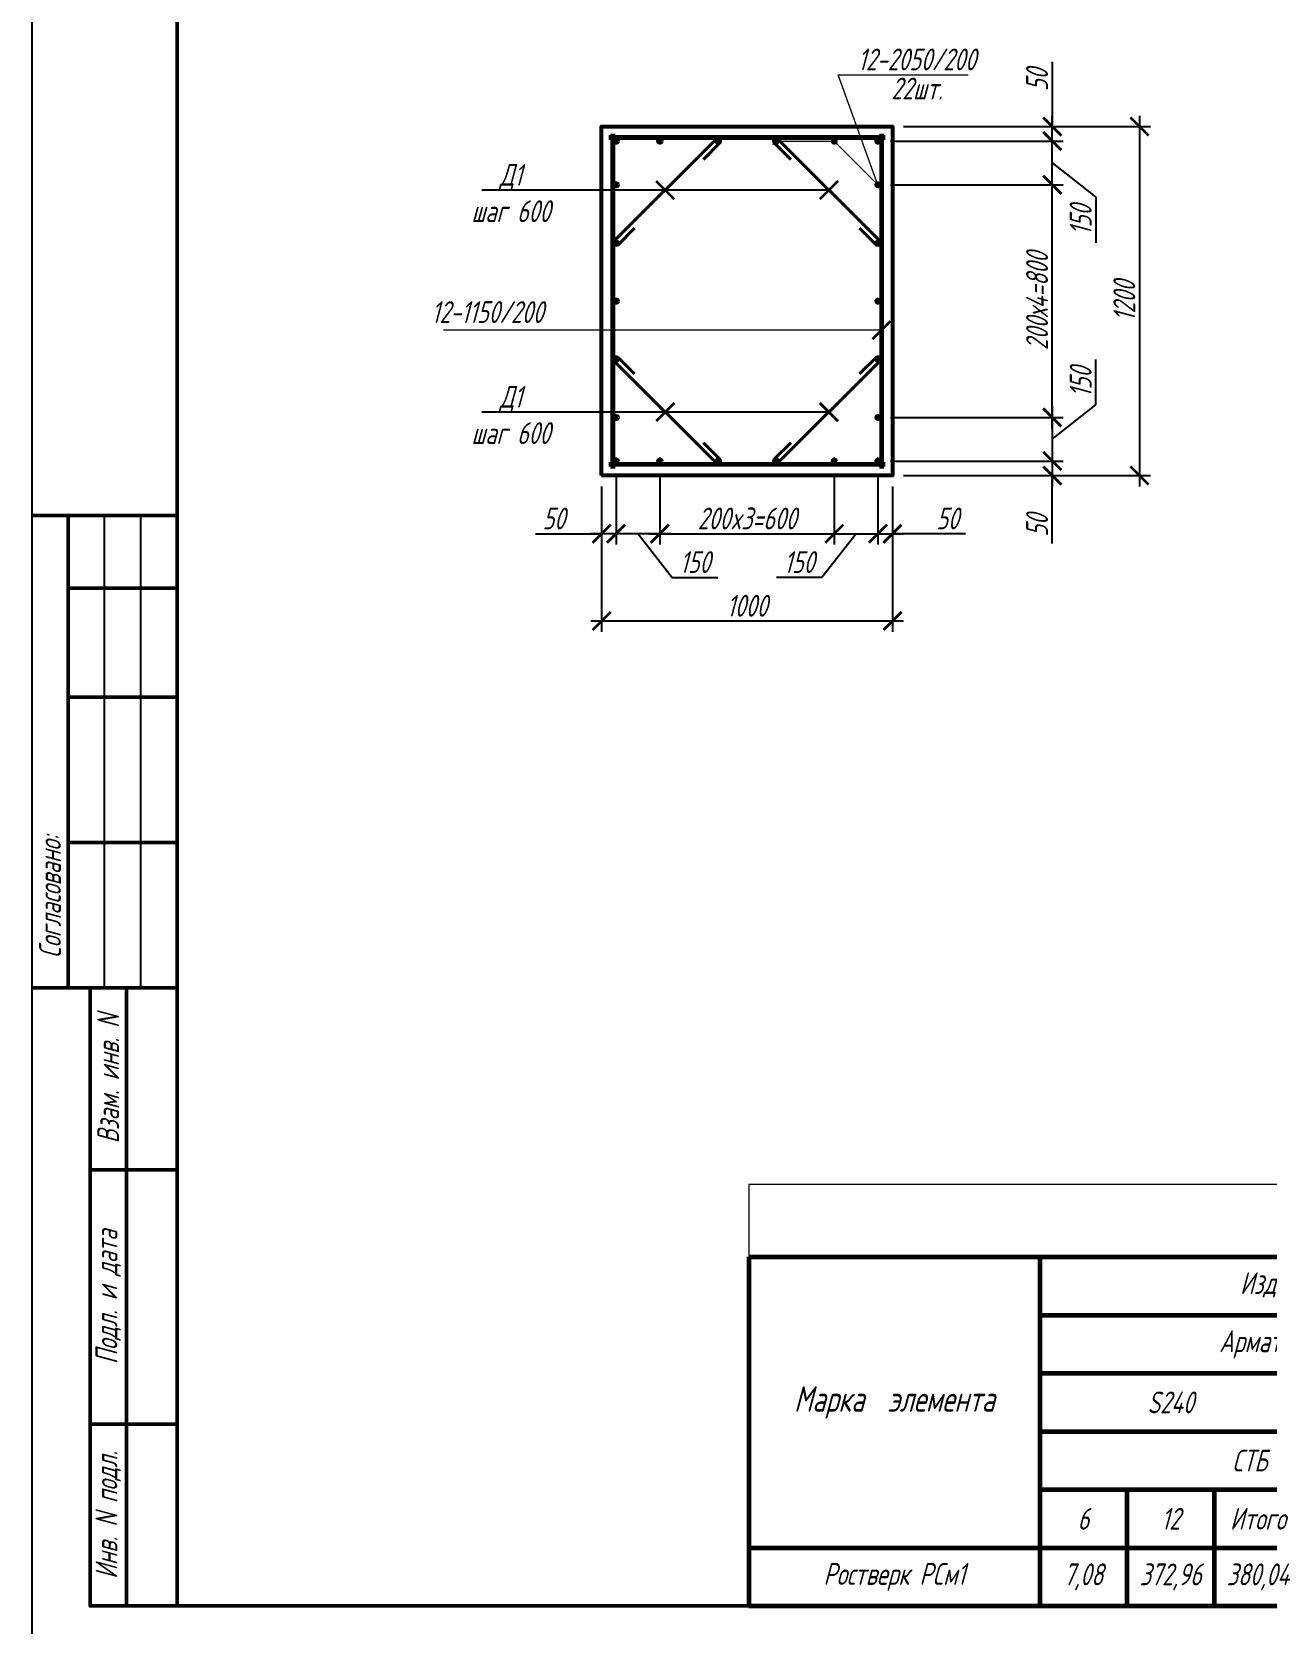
# Model space of a CAD drawing. Header units: millimetres. Extents: x 47215 to 48111, y -15059 to -14168.
# Drawn here: x 47215.2 to 47385.1, y -14759.3 to -14540.3 of the extents above; entities that cross this region are included whole.
import ezdxf
from ezdxf import colors
from ezdxf.entities.mleader import LeaderData, LeaderLine
from ezdxf.math import Vec2, Vec3

# ---------------------------------------------------------------- set-up
doc = ezdxf.new("R2010")
doc.units = ezdxf.units.MM
doc.layers.get('Defpoints').update_dxf_attribs({"color": 255})
for name, color, linetype, lineweight in [('Арматура', 214, 'Continuous', 53), ('Армирование', 5, 'Continuous', 60), ('Обозначения', 102, 'Continuous', 25), ('Размер', 170, 'Continuous', 25), ('Ростверки', 26, 'Continuous', 53)]:
    doc.layers.add(name, color=color, linetype=linetype, lineweight=lineweight)
doc.styles.add('3.0', font='simplex.shx', dxfattribs={"width": 0.7, "oblique": 15, "height": 3})
doc.styles.add('3.5', font='simplex.shx', dxfattribs={"width": 0.7, "oblique": 15, "height": 3.5})
doc.styles.add('knv_3', font='simplex.shx', dxfattribs={"width": 0.7, "oblique": 15, "height": 3})
doc.styles.add('SIMPLEX', font='simplex.shx', dxfattribs={"width": 0.7, "oblique": 15})
doc.dimstyles.new('25-3', dxfattribs={"dimtxt": 3.5, "dimasz": 2.5, "dimexe": 1.5, "dimexo": 1.5, "dimgap": 0.6, "dimtad": 1, "dimdec": 0, "dimlfac": 25, "dimtxsty": '3.5', "dimblk": 'ARCHTICK', "dimcen": 2.5, "dimdle": 1.5, "dimadec": 0, "dimazin": 0, "dimtfac": 1, "dimtdec": 0, "dimtmove": 1, "dimatfit": 3, "dimldrblk": 'OPEN30', "dimfxl": 1.5, "dimarcsym": 0})
pattern_1 = [(225, (101154.56327, 1198632.10783), (0.112253201513, -0.112253201513), [])]
pattern_2 = [(225, (4017.23774, -97.80519), (0.1122532015, -0.1122532015), [])]
pattern_3 = [(225, (4021.23774, -91.81484), (0.1122532015, -0.1122532015), [])]
pattern_4 = [(225, (4021.23774, -99.81484), (0.1122532015, -0.1122532015), [])]
pattern_5 = [(225, (4021.23774, -107.81484), (0.1122532015, -0.1122532015), [])]
pattern_6 = [(225, (4021.23774, -83.81484), (0.1122532015, -0.1122532015), [])]
pattern_7 = [(225, (4021.23774, -75.81484), (0.1122532015, -0.1122532015), [])]
pattern_8 = [(225, (101162.56327, 1198632.10783), (0.112253201513, -0.112253201513), [])]
pattern_9 = [(225, (101170.56327, 1198632.10783), (0.112253201513, -0.112253201513), [])]
pattern_10 = [(225, (101178.56327, 1198632.10783), (0.112253201513, -0.112253201513), [])]

# ---------------------------------------------------------------- blocks, each defined once
blk = doc.blocks.new('_ArchTick')
at = {"color": 0, "linetype": 'ByBlock', "const_width": 0.15}
blk.add_lwpolyline([(-0.5, -0.5), (0.5, 0.5)], dxfattribs=at)
blk = doc.blocks.new('*D80')
at = {"layer": 'Defpoints', "color": 0, "ltscale": 5, "transparency": 16777216}
for p in [(47331.6, -14599.54), (47333.6, -14601.3), (47333.6, -14609.3)]:
    blk.add_point(p, dxfattribs=at)
at = {"layer": 'Размер', "color": 0, "lineweight": -2, "ltscale": 5, "transparency": 16777216}
for p, q in [((47331.6, -14601.04), (47331.6, -14610.8)), ((47333.6, -14602.8), (47333.6, -14610.8)), ((47330.1, -14609.3), (47335.1, -14609.3)), ((47343.66, -14609.3), (47333.6, -14609.3))]:
    blk.add_line(p, q, dxfattribs=at)
at = {"layer": 'Размер', "color": 0, "lineweight": -2, "ltscale": 5, "transparency": 16777216, "xscale": 2.5, "yscale": 2.5, "zscale": 2.5, "rotation": 180}
blk.add_blockref('_ArchTick', (47331.6, -14609.3), dxfattribs=at)
at = {"layer": 'Размер', "color": 0, "lineweight": -2, "ltscale": 5, "transparency": 16777216, "xscale": 2.5, "yscale": 2.5, "zscale": 2.5}
blk.add_blockref('_ArchTick', (47333.6, -14609.3), dxfattribs=at)
at = {"layer": 'Размер', "color": 0, "ltscale": 5, "transparency": 16777216, "insert": (47341.17, -14607.2), "char_height": 3, "attachment_point": 5, "style": '3.0'}
blk.add_mtext('50', dxfattribs=at)
blk = doc.blocks.new('_Open30')
at = {"color": 0, "linetype": 'ByBlock', "lineweight": -2}
for p, q in [((-1, 0.268), (0, 0)), ((0, 0), (-1, -0.268)), ((0, 0), (-1, 0))]:
    blk.add_line(p, q, dxfattribs=at)
blk = doc.blocks.new('*D81')
at = {"layer": 'Defpoints', "color": 0, "ltscale": 5, "transparency": 16777216}
for p in [(47295.6, -14599.54), (47293.6, -14601.3), (47293.6, -14609.3)]:
    blk.add_point(p, dxfattribs=at)
at = {"layer": 'Размер', "color": 0, "lineweight": -2, "ltscale": 5, "transparency": 16777216}
for p, q in [((47295.6, -14601.04), (47295.6, -14610.8)), ((47293.6, -14602.8), (47293.6, -14610.8)), ((47284.52, -14609.3), (47293.6, -14609.3)), ((47297.1, -14609.3), (47292.1, -14609.3))]:
    blk.add_line(p, q, dxfattribs=at)
at = {"layer": 'Размер', "color": 0, "lineweight": -2, "ltscale": 5, "transparency": 16777216, "xscale": 2.5, "yscale": 2.5, "zscale": 2.5, "rotation": 180}
blk.add_blockref('_ArchTick', (47293.6, -14609.3), dxfattribs=at)
at = {"layer": 'Размер', "color": 0, "lineweight": -2, "ltscale": 5, "transparency": 16777216, "xscale": 2.5, "yscale": 2.5, "zscale": 2.5}
blk.add_blockref('_ArchTick', (47295.6, -14609.3), dxfattribs=at)
at = {"layer": 'Размер', "color": 0, "ltscale": 5, "transparency": 16777216, "insert": (47287.02, -14607.2), "char_height": 3, "attachment_point": 5, "style": '3.0'}
blk.add_mtext('50', dxfattribs=at)
blk = doc.blocks.new('*D82')
at = {"layer": 'Defpoints', "color": 0, "ltscale": 5, "transparency": 16777216}
for p in [(47293.6, -14601.3), (47333.6, -14601.3), (47333.6, -14621.3)]:
    blk.add_point(p, dxfattribs=at)
at = {"layer": 'Размер', "color": 0, "lineweight": -2, "ltscale": 5, "transparency": 16777216}
for p, q in [((47293.6, -14602.8), (47293.6, -14622.8)), ((47333.6, -14602.8), (47333.6, -14622.8)), ((47292.1, -14621.3), (47335.1, -14621.3))]:
    blk.add_line(p, q, dxfattribs=at)
at = {"layer": 'Размер', "color": 0, "lineweight": -2, "ltscale": 5, "transparency": 16777216, "xscale": 2.5, "yscale": 2.5, "zscale": 2.5, "rotation": 180}
blk.add_blockref('_ArchTick', (47293.6, -14621.3), dxfattribs=at)
at = {"layer": 'Размер', "color": 0, "lineweight": -2, "ltscale": 5, "transparency": 16777216, "xscale": 2.5, "yscale": 2.5, "zscale": 2.5}
blk.add_blockref('_ArchTick', (47333.6, -14621.3), dxfattribs=at)
at = {"layer": 'Размер', "color": 0, "ltscale": 5, "transparency": 16777216, "insert": (47313.6, -14619.2), "char_height": 3, "attachment_point": 5, "style": '3.0'}
blk.add_mtext('1000', dxfattribs=at)
blk = doc.blocks.new('*D83')
at = {"layer": 'Defpoints', "color": 0, "ltscale": 5, "transparency": 16777216}
for p in [(47331.84, -14561.31), (47355.58, -14561.31), (47331.84, -14593.31)]:
    blk.add_point(p, dxfattribs=at)
at = {"layer": 'Размер', "color": 0, "lineweight": -2, "ltscale": 5, "transparency": 16777216}
for p, q in [((47333.34, -14561.31), (47357.08, -14561.31)), ((47355.58, -14594.81), (47355.58, -14559.81)), ((47333.34, -14593.31), (47357.08, -14593.31))]:
    blk.add_line(p, q, dxfattribs=at)
at = {"layer": 'Размер', "color": 0, "lineweight": -2, "ltscale": 5, "transparency": 16777216, "xscale": 2.5, "yscale": 2.5, "zscale": 2.5}
for p, rotation in [((47355.58, -14561.31), 90), ((47355.58, -14593.31), 270)]:
    blk.add_blockref('_ArchTick', p, dxfattribs=dict(at, rotation=rotation))
at = {"layer": 'Размер', "color": 0, "ltscale": 5, "transparency": 16777216, "insert": (47353.48, -14577.31), "char_height": 3, "attachment_point": 5, "rotation": 90, "style": '3.0'}
blk.add_mtext('200х4=800', dxfattribs=at)
blk = doc.blocks.new('*D84')
at = {"layer": 'Defpoints', "color": 0, "ltscale": 5, "transparency": 16777216}
for p in [(47333.6, -14553.3), (47355.58, -14553.3), (47331.84, -14555.3)]:
    blk.add_point(p, dxfattribs=at)
at = {"layer": 'Размер', "color": 0, "lineweight": -2, "ltscale": 5, "transparency": 16777216}
for p, q in [((47355.58, -14544.38), (47355.58, -14553.3)), ((47355.58, -14556.8), (47355.58, -14551.8)), ((47335.1, -14553.3), (47357.08, -14553.3)), ((47333.34, -14555.3), (47357.08, -14555.3))]:
    blk.add_line(p, q, dxfattribs=at)
at = {"layer": 'Размер', "color": 0, "lineweight": -2, "ltscale": 5, "transparency": 16777216, "xscale": 2.5, "yscale": 2.5, "zscale": 2.5}
for p, rotation in [((47355.58, -14553.3), 90), ((47355.58, -14555.3), 270)]:
    blk.add_blockref('_ArchTick', p, dxfattribs=dict(at, rotation=rotation))
at = {"layer": 'Размер', "color": 0, "ltscale": 5, "transparency": 16777216, "insert": (47353.48, -14546.88), "char_height": 3, "attachment_point": 5, "rotation": 90, "style": '3.0'}
blk.add_mtext('50', dxfattribs=at)
blk = doc.blocks.new('*D85')
at = {"layer": 'Defpoints', "color": 0, "ltscale": 5, "transparency": 16777216}
for p in [(47333.6, -14553.3), (47333.6, -14601.3), (47367.58, -14601.3)]:
    blk.add_point(p, dxfattribs=at)
at = {"layer": 'Размер', "color": 0, "lineweight": -2, "ltscale": 5, "transparency": 16777216}
for p, q in [((47367.58, -14551.8), (47367.58, -14602.8)), ((47335.1, -14553.3), (47369.08, -14553.3)), ((47335.1, -14601.3), (47369.08, -14601.3))]:
    blk.add_line(p, q, dxfattribs=at)
at = {"layer": 'Размер', "color": 0, "lineweight": -2, "ltscale": 5, "transparency": 16777216, "xscale": 2.5, "yscale": 2.5, "zscale": 2.5}
for p, rotation in [((47367.58, -14553.3), 90), ((47367.58, -14601.3), 270)]:
    blk.add_blockref('_ArchTick', p, dxfattribs=dict(at, rotation=rotation))
at = {"layer": 'Размер', "color": 0, "ltscale": 5, "transparency": 16777216, "insert": (47365.48, -14577.3), "char_height": 3, "attachment_point": 5, "rotation": 90, "style": '3.0'}
blk.add_mtext('1200', dxfattribs=at)
blk = doc.blocks.new('*D86')
at = {"layer": 'Defpoints', "color": 0, "ltscale": 5, "transparency": 16777216}
for p in [(47331.84, -14599.3), (47333.6, -14601.3), (47355.58, -14601.3)]:
    blk.add_point(p, dxfattribs=at)
at = {"layer": 'Размер', "color": 0, "lineweight": -2, "ltscale": 5, "transparency": 16777216}
for p, q in [((47355.58, -14597.8), (47355.58, -14602.8)), ((47333.34, -14599.3), (47357.08, -14599.3)), ((47335.1, -14601.3), (47357.08, -14601.3)), ((47355.58, -14610.66), (47355.58, -14601.3))]:
    blk.add_line(p, q, dxfattribs=at)
at = {"layer": 'Размер', "color": 0, "lineweight": -2, "ltscale": 5, "transparency": 16777216, "xscale": 2.5, "yscale": 2.5, "zscale": 2.5}
for p, rotation in [((47355.58, -14599.3), 90), ((47355.58, -14601.3), 270)]:
    blk.add_blockref('_ArchTick', p, dxfattribs=dict(at, rotation=rotation))
at = {"layer": 'Размер', "color": 0, "ltscale": 5, "transparency": 16777216, "insert": (47353.48, -14608.16), "char_height": 3, "attachment_point": 5, "rotation": 90, "style": '3.0'}
blk.add_mtext('50', dxfattribs=at)
blk = doc.blocks.new('*D87')
at = {"layer": 'Defpoints', "color": 0, "ltscale": 5, "transparency": 16777216}
for p in [(47325.6, -14599.54), (47331.6, -14599.54), (47331.6, -14609.3)]:
    blk.add_point(p, dxfattribs=at)
at = {"layer": 'Размер', "color": 0, "lineweight": -2, "ltscale": 5, "transparency": 16777216}
for p, q in [((47325.6, -14601.04), (47325.6, -14610.8)), ((47331.6, -14601.04), (47331.6, -14610.8)), ((47328.6, -14609.3), (47323.89, -14615.3)), ((47324.1, -14609.3), (47333.1, -14609.3)), ((47323.89, -14615.3), (47317.64, -14615.3))]:
    blk.add_line(p, q, dxfattribs=at)
at = {"layer": 'Размер', "color": 0, "lineweight": -2, "ltscale": 5, "transparency": 16777216, "xscale": 2.5, "yscale": 2.5, "zscale": 2.5, "rotation": 180}
blk.add_blockref('_ArchTick', (47325.6, -14609.3), dxfattribs=at)
at = {"layer": 'Размер', "color": 0, "lineweight": -2, "ltscale": 5, "transparency": 16777216, "xscale": 2.5, "yscale": 2.5, "zscale": 2.5}
blk.add_blockref('_ArchTick', (47331.6, -14609.3), dxfattribs=at)
at = {"layer": 'Размер', "color": 0, "ltscale": 5, "transparency": 16777216, "insert": (47320.76, -14613.2), "char_height": 3, "attachment_point": 5, "style": '3.0'}
blk.add_mtext('150', dxfattribs=at)
blk = doc.blocks.new('*D88')
at = {"layer": 'Defpoints', "color": 0, "ltscale": 5, "transparency": 16777216}
for p in [(47331.84, -14593.31), (47331.84, -14599.3), (47355.58, -14599.3)]:
    blk.add_point(p, dxfattribs=at)
at = {"layer": 'Размер', "color": 0, "lineweight": -2, "ltscale": 5, "transparency": 16777216}
for p, q in [((47361.58, -14591.57), (47361.58, -14585.32)), ((47355.58, -14596.31), (47361.58, -14591.57)), ((47355.58, -14591.81), (47355.58, -14600.8)), ((47333.34, -14593.31), (47357.08, -14593.31)), ((47333.34, -14599.3), (47357.08, -14599.3))]:
    blk.add_line(p, q, dxfattribs=at)
at = {"layer": 'Размер', "color": 0, "lineweight": -2, "ltscale": 5, "transparency": 16777216, "xscale": 2.5, "yscale": 2.5, "zscale": 2.5}
for p, rotation in [((47355.58, -14593.31), 90), ((47355.58, -14599.3), 270)]:
    blk.add_blockref('_ArchTick', p, dxfattribs=dict(at, rotation=rotation))
at = {"layer": 'Размер', "color": 0, "ltscale": 5, "transparency": 16777216, "insert": (47359.48, -14588.45), "char_height": 3, "attachment_point": 5, "rotation": 90, "style": '3.0'}
blk.add_mtext('150', dxfattribs=at)
blk = doc.blocks.new('_None')
blk = doc.blocks.new('*D89')
at = {"layer": 'Defpoints', "color": 0, "ltscale": 5, "transparency": 16777216}
for p in [(47331.84, -14555.3), (47355.58, -14555.3), (47331.84, -14561.29)]:
    blk.add_point(p, dxfattribs=at)
at = {"layer": 'Размер', "color": 0, "lineweight": -2, "ltscale": 5, "transparency": 16777216}
for p, q in [((47355.58, -14562.79), (47355.58, -14553.8)), ((47333.34, -14555.3), (47357.08, -14555.3)), ((47355.58, -14558.3), (47361.58, -14563.03)), ((47333.34, -14561.29), (47357.08, -14561.29)), ((47361.58, -14563.03), (47361.58, -14569.28))]:
    blk.add_line(p, q, dxfattribs=at)
at = {"layer": 'Размер', "color": 0, "lineweight": -2, "ltscale": 5, "transparency": 16777216, "xscale": 2.5, "yscale": 2.5, "zscale": 2.5}
for p, rotation in [((47355.58, -14555.3), 90), ((47355.58, -14561.29), 270)]:
    blk.add_blockref('_ArchTick', p, dxfattribs=dict(at, rotation=rotation))
at = {"layer": 'Размер', "color": 0, "ltscale": 5, "transparency": 16777216, "insert": (47359.48, -14566.16), "char_height": 3, "attachment_point": 5, "rotation": 90, "style": '3.0'}
blk.add_mtext('150', dxfattribs=at)
blk = doc.blocks.new('*D90')
at = {"layer": 'Defpoints', "color": 0, "ltscale": 5, "transparency": 16777216}
for p in [(47301.6, -14599.54), (47325.6, -14599.54), (47325.6, -14609.3)]:
    blk.add_point(p, dxfattribs=at)
at = {"layer": 'Размер', "color": 0, "lineweight": -2, "ltscale": 5, "transparency": 16777216}
for p, q in [((47301.6, -14601.04), (47301.6, -14610.8)), ((47325.6, -14601.04), (47325.6, -14610.8)), ((47300.1, -14609.3), (47327.1, -14609.3))]:
    blk.add_line(p, q, dxfattribs=at)
at = {"layer": 'Размер', "color": 0, "lineweight": -2, "ltscale": 5, "transparency": 16777216, "xscale": 2.5, "yscale": 2.5, "zscale": 2.5, "rotation": 180}
blk.add_blockref('_ArchTick', (47301.6, -14609.3), dxfattribs=at)
at = {"layer": 'Размер', "color": 0, "lineweight": -2, "ltscale": 5, "transparency": 16777216, "xscale": 2.5, "yscale": 2.5, "zscale": 2.5}
blk.add_blockref('_ArchTick', (47325.6, -14609.3), dxfattribs=at)
at = {"layer": 'Размер', "color": 0, "ltscale": 5, "transparency": 16777216, "insert": (47313.6, -14607.2), "char_height": 3, "attachment_point": 5, "style": '3.0'}
blk.add_mtext('200x3=600', dxfattribs=at)
blk = doc.blocks.new('*D91')
at = {"layer": 'Defpoints', "color": 0, "ltscale": 5, "transparency": 16777216}
for p in [(47295.6, -14599.54), (47301.6, -14599.54), (47295.6, -14609.3)]:
    blk.add_point(p, dxfattribs=at)
at = {"layer": 'Размер', "color": 0, "lineweight": -2, "ltscale": 5, "transparency": 16777216}
for p, q in [((47295.6, -14601.04), (47295.6, -14610.8)), ((47301.6, -14601.04), (47301.6, -14610.8)), ((47303.1, -14609.3), (47294.1, -14609.3)), ((47298.6, -14609.3), (47303.31, -14615.3)), ((47303.31, -14615.3), (47309.56, -14615.3))]:
    blk.add_line(p, q, dxfattribs=at)
at = {"layer": 'Размер', "color": 0, "lineweight": -2, "ltscale": 5, "transparency": 16777216, "xscale": 2.5, "yscale": 2.5, "zscale": 2.5, "rotation": 180}
blk.add_blockref('_ArchTick', (47295.6, -14609.3), dxfattribs=at)
at = {"layer": 'Размер', "color": 0, "lineweight": -2, "ltscale": 5, "transparency": 16777216, "xscale": 2.5, "yscale": 2.5, "zscale": 2.5}
blk.add_blockref('_ArchTick', (47301.6, -14609.3), dxfattribs=at)
at = {"layer": 'Размер', "color": 0, "ltscale": 5, "transparency": 16777216, "insert": (47306.44, -14613.2), "char_height": 3, "attachment_point": 5, "style": '3.0'}
blk.add_mtext('150', dxfattribs=at)
blk = doc.blocks.new('*T19')
at = {"layer": 'Defpoints', "color": 8, "linetype": 'ByBlock', "lineweight": 0, "transparency": 16777216}
for p, q in [((0, 0), (244, 0)), ((0, 0), (0, -10)), ((244, 0), (244, -10))]:
    blk.add_line(p, q, dxfattribs=at)
at = {"layer": 'Обозначения', "color": 0, "linetype": 'Continuous', "lineweight": 60, "transparency": 16777216}
for p, q in [((0, -10), (244, -10)), ((0, -10), (0, -58)), ((40, -10), (40, -58)), ((124, -10), (124, -58)), ((244, -10), (244, -58)), ((40, -18), (244, -18)), ((112, -18), (112, -58)), ((196, -18), (196, -58)), ((232, -18), (232, -58)), ((40, -26), (112, -26)), ((76, -26), (76, -34)), ((124, -26), (232, -26)), ((160, -26), (160, -34)), ((40, -34), (112, -34)), ((124, -34), (232, -34)), ((40, -42), (112, -42)), ((52, -42), (52, -58)), ((64, -42), (64, -58)), ((76, -42), (76, -58)), ((88, -42), (88, -58)), ((100, -42), (100, -58)), ((124, -42), (232, -42)), ((136, -42), (136, -58)), ((148, -42), (148, -58)), ((160, -42), (160, -58)), ((172, -42), (172, -58)), ((184, -42), (184, -58)), ((208, -42), (208, -58)), ((220, -42), (220, -58)), ((0, -50), (244, -50)), ((0, -58), (244, -58))]:
    blk.add_line(p, q, dxfattribs=at)
at = {"layer": 'Обозначения', "color": 0, "transparency": 16777216, "attachment_point": 5, "style": 'SIMPLEX'}
for s, insert, char_height, width in [('Ведомость расхода стали, кг', (122, -5), 4, 241), ('Изделия арматурные', (82, -14), 3, 81), ('Изделия закладные', (184, -14), 3, 117), ('Арматура класса', (76, -22), 3, 69), ('Арматура класса', (160, -22), 3, 69), ('Прокат марки', (214, -22), 3, 33), ('Марка  элемента', (20, -30), 3.5, 37), ('S240', (58, -30), 3, 33), ('S500', (94, -30), 3, 33), ('S240', (142, -30), 3, 33), ('S500', (178, -30), 3, 33), ('C245', (214, -30), 3, 33), ('Всего', (118, -34), 3, 9), ('Всего', (238, -34), 3, 9), ('СТБ 1704-2012', (76, -38), 3, 69), ('СТБ 1704-2012', (160, -38), 3, 69), ('{\\C7;ГОСТ 19903-2015}', (214, -38), 3, 33), ('6', (46, -46), 3, 11), ('12', (58, -46), 3, 11), ('Итого', (70, -46), 3, 11), ('12', (82, -46), 3, 11), ('Итого', (106, -46), 3, 11), ('25', (130, -46), 3, 11), ('Итого', (154, -46), 3, 11), ('12', (166, -46), 3, 11), ('Итого', (190, -46), 3, 11), ('t8', (202, -46), 3, 11), ('t10', (214, -46), 3, 11), ('Итого', (226, -46), 3, 11), ('\\A1;Ростверк РСм1', (20, -54), 3, 37), ('7,08', (46, -54), 3, 11), ('372,96', (58, -54), 3, 11), ('380,04', (70, -54), 3, 11), ('{\\W0.6;1508,96}', (82, -54), 3, 11), ('{\\W0.6;1508,96}', (106, -54), 3, 11), ('1889,0', (118, -54), 3, 11), ('10,08', (130, -54), 3, 9), ('10,08', (154, -54), 3, 9), ('39,60', (166, -54), 3, 9), ('39,60', (190, -54), 3, 9), ('60,60', (202, -54), 3, 9), ('122,08', (214, -54), 3, 11), ('182,68', (226, -54), 3, 11), ('232,36', (238, -54), 3, 11)]:
    blk.add_mtext(s, dxfattribs=dict(at, insert=insert, char_height=char_height, width=width))

msp = doc.modelspace()

# ---------------------------------------------------------------- hatches: boundary and pattern name
h = msp.add_hatch()
h.set_pattern_fill('ANSI31', color=252, scale=0.05, angle=180, style=0)
h.set_pattern_definition(pattern_2)
edge = h.paths.add_edge_path()
edge.add_arc((47295.598, -14555.302), 0.24, 0, 360)
h = msp.add_hatch()
h.set_pattern_fill('ANSI31', color=252, scale=0.05, angle=180, style=0)
h.set_pattern_definition(pattern_1)
edge = h.paths.add_edge_path()
edge.add_arc((47301.598, -14555.302), 0.24, 0, 360)
h = msp.add_hatch()
h.set_pattern_fill('ANSI31', color=252, scale=0.05, angle=180, style=0)
h.set_pattern_definition(pattern_8)
edge = h.paths.add_edge_path()
edge.add_arc((47309.598, -14555.302), 0.24, 0, 360)
h = msp.add_hatch()
h.set_pattern_fill('ANSI31', color=252, scale=0.05, angle=180, style=0)
h.set_pattern_definition(pattern_9)
edge = h.paths.add_edge_path()
edge.add_arc((47317.598, -14555.302), 0.24, 0, 360)
h = msp.add_hatch()
h.set_pattern_fill('ANSI31', color=252, scale=0.05, angle=180, style=0)
h.set_pattern_definition(pattern_10)
edge = h.paths.add_edge_path()
edge.add_arc((47325.598, -14555.302), 0.24, 0, 360)
h = msp.add_hatch()
h.set_pattern_fill('ANSI31', color=252, scale=0.05, angle=180, style=0)
h.set_pattern_definition([(225, (4021.23774, -93.80519), (0.1122532015, -0.1122532015), [])])
edge = h.paths.add_edge_path()
edge.add_arc((47331.598, -14555.302), 0.24, 0, 360)
h = msp.add_hatch()
h.set_pattern_fill('ANSI31', color=252, scale=0.05, angle=180, style=0)
h.set_pattern_definition(pattern_7)
edge = h.paths.add_edge_path()
edge.add_arc((47295.598, -14561.312), 0.24, 0, 360)
h = msp.add_hatch()
h.set_pattern_fill('ANSI31', color=252, scale=0.05, angle=180, style=0)
h.set_pattern_definition(pattern_7)
edge = h.paths.add_edge_path()
edge.add_arc((47331.598, -14561.312), 0.24, 0, 360)
h = msp.add_hatch()
h.set_pattern_fill('ANSI31', color=252, scale=0.05, angle=180, style=0)
h.set_pattern_definition(pattern_6)
edge = h.paths.add_edge_path()
edge.add_arc((47295.598, -14569.312), 0.24, 0, 360)
h = msp.add_hatch()
h.set_pattern_fill('ANSI31', color=252, scale=0.05, angle=180, style=0)
h.set_pattern_definition(pattern_6)
edge = h.paths.add_edge_path()
edge.add_arc((47331.598, -14569.312), 0.24, 0, 360)
h = msp.add_hatch()
h.set_pattern_fill('ANSI31', color=252, scale=0.05, angle=180, style=0)
h.set_pattern_definition(pattern_3)
edge = h.paths.add_edge_path()
edge.add_arc((47295.598, -14577.312), 0.24, 0, 360)
h = msp.add_hatch()
h.set_pattern_fill('ANSI31', color=252, scale=0.05, angle=180, style=0)
h.set_pattern_definition(pattern_3)
edge = h.paths.add_edge_path()
edge.add_arc((47331.598, -14577.312), 0.24, 0, 360)
h = msp.add_hatch()
h.set_pattern_fill('ANSI31', color=252, scale=0.05, angle=180, style=0)
h.set_pattern_definition(pattern_4)
edge = h.paths.add_edge_path()
edge.add_arc((47295.598, -14585.312), 0.24, 0, 360)
h = msp.add_hatch()
h.set_pattern_fill('ANSI31', color=252, scale=0.05, angle=180, style=0)
h.set_pattern_definition(pattern_4)
edge = h.paths.add_edge_path()
edge.add_arc((47331.598, -14585.312), 0.24, 0, 360)
h = msp.add_hatch()
h.set_pattern_fill('ANSI31', color=252, scale=0.05, angle=180, style=0)
h.set_pattern_definition(pattern_5)
edge = h.paths.add_edge_path()
edge.add_arc((47295.598, -14593.312), 0.24, 0, 360)
h = msp.add_hatch()
h.set_pattern_fill('ANSI31', color=252, scale=0.05, angle=180, style=0)
h.set_pattern_definition(pattern_5)
edge = h.paths.add_edge_path()
edge.add_arc((47331.598, -14593.312), 0.24, 0, 360)
h = msp.add_hatch()
h.set_pattern_fill('ANSI31', color=252, scale=0.05, angle=180, style=0)
h.set_pattern_definition(pattern_2)
edge = h.paths.add_edge_path()
edge.add_arc((47295.598, -14599.302), 0.24, 0, 360)
h = msp.add_hatch()
h.set_pattern_fill('ANSI31', color=252, scale=0.05, angle=180, style=0)
h.set_pattern_definition(pattern_1)
edge = h.paths.add_edge_path()
edge.add_arc((47301.598, -14599.302), 0.24, 0, 360)
h = msp.add_hatch()
h.set_pattern_fill('ANSI31', color=252, scale=0.05, angle=180, style=0)
h.set_pattern_definition(pattern_8)
edge = h.paths.add_edge_path()
edge.add_arc((47309.598, -14599.302), 0.24, 0, 360)
h = msp.add_hatch()
h.set_pattern_fill('ANSI31', color=252, scale=0.05, angle=180, style=0)
h.set_pattern_definition(pattern_9)
edge = h.paths.add_edge_path()
edge.add_arc((47317.598, -14599.302), 0.24, 0, 360)
h = msp.add_hatch()
h.set_pattern_fill('ANSI31', color=252, scale=0.05, angle=180, style=0)
h.set_pattern_definition(pattern_10)
edge = h.paths.add_edge_path()
edge.add_arc((47325.598, -14599.302), 0.24, 0, 360)
h = msp.add_hatch()
h.set_pattern_fill('ANSI31', color=252, scale=0.05, angle=180, style=0)
h.set_pattern_definition([(225, (4021.23774, -96.80519), (0.1122532015, -0.1122532015), [])])
edge = h.paths.add_edge_path()
edge.add_arc((47331.598, -14599.302), 0.24, 0, 360)

# ---------------------------------------------------------------- linework, layer by layer
at = {"color": 7, "lineweight": 25}
msp.add_lwpolyline([(47215.235, -14761.777), (48056.235, -14761.777), (48056.235, -14167.777), (47215.235, -14167.777)], close=True, dxfattribs=at)
at = {"color": 7, "linetype": 'Continuous', "lineweight": 50}
msp.add_lwpolyline([(47235.235, -14172.777), (48051.235, -14172.777), (48051.235, -14756.777), (47235.235, -14756.777)], close=True, dxfattribs=at)
at = {"color": 7, "lineweight": 50}
for points in [[(47235.235, -14606.777), (47215.235, -14606.777)], [(47220.235, -14671.777), (47220.235, -14606.777)], [(47235.235, -14616.777), (47220.235, -14616.777)], [(47235.235, -14631.777), (47220.235, -14631.777)], [(47235.235, -14651.777), (47220.235, -14651.777)], [(47235.235, -14671.777), (47215.235, -14671.777)], [(47235.235, -14671.777), (47223.235, -14671.777), (47223.235, -14756.777), (47235.235, -14756.777)], [(47228.235, -14756.777), (47228.235, -14671.777)], [(47235.235, -14696.777), (47223.235, -14696.777)], [(47235.235, -14731.777), (47223.235, -14731.777)]]:
    msp.add_lwpolyline(points, dxfattribs=at)
at = {"color": 7, "lineweight": 25}
for points in [[(47225.235, -14671.777), (47225.235, -14606.777)], [(47230.235, -14671.777), (47230.235, -14606.777)]]:
    msp.add_lwpolyline(points, dxfattribs=at)
at = {"layer": 'Defpoints', "lineweight": 15, "ltscale": 100}
for points in [[(47332.598, -14554.582), (47294.598, -14554.582)], [(47332.598, -14555.062), (47294.598, -14555.062)], [(47294.878, -14554.304), (47294.878, -14600.32)], [(47295.358, -14554.304), (47295.358, -14600.32)], [(47331.838, -14554.304), (47331.838, -14600.32)], [(47332.318, -14554.304), (47332.318, -14600.32)], [(47332.598, -14599.542), (47294.598, -14599.542)], [(47332.598, -14600.022), (47294.598, -14600.022)]]:
    msp.add_lwpolyline(points, dxfattribs=at)
at = {"layer": 'Арматура'}
for points in [[(47332.598, -14554.822), (47294.598, -14554.822)], [(47295.118, -14554.304), (47295.118, -14600.32)], [(47332.078, -14554.304), (47332.078, -14600.32)], [(47332.598, -14599.782), (47294.598, -14599.782)]]:
    msp.add_lwpolyline(points, dxfattribs=at)
for centre in [(47295.598, -14555.302), (47301.598, -14555.302), (47309.598, -14555.302), (47317.598, -14555.302), (47325.598, -14555.302), (47331.598, -14555.302), (47295.598, -14561.312), (47331.598, -14561.312), (47295.598, -14569.312), (47331.598, -14569.312), (47295.598, -14577.312), (47331.598, -14577.312), (47295.598, -14585.312), (47331.598, -14585.312), (47295.598, -14593.312), (47331.598, -14593.312), (47295.598, -14599.302), (47301.598, -14599.302), (47309.598, -14599.302), (47317.598, -14599.302), (47325.598, -14599.302), (47331.598, -14599.302)]:
    msp.add_circle(centre, 0.24, dxfattribs=at)
at = {"layer": 'Армирование', "color": 0, "lineweight": 40}
for points in [[(47307.589, -14557.819), (47309.853, -14555.557, 0.9999643), (47309.344, -14555.048), (47295.344, -14569.038, 0.9999643), (47295.853, -14569.547), (47298.116, -14567.286)], [(47319.607, -14557.819), (47317.344, -14555.557, -0.9999643), (47317.853, -14555.048), (47331.853, -14569.038, -0.9999643), (47331.344, -14569.547), (47329.08, -14567.286)], [(47307.589, -14596.786), (47309.853, -14599.048, -0.9999643), (47309.344, -14599.557), (47295.344, -14585.567, -0.9999643), (47295.853, -14585.057), (47298.116, -14587.319)], [(47319.607, -14596.786), (47317.344, -14599.048, 0.9999643), (47317.853, -14599.557), (47331.853, -14585.567, 0.9999643), (47331.344, -14585.057), (47329.08, -14587.319)]]:
    msp.add_lwpolyline(points, format="xyb", dxfattribs=at)
at = {"layer": 'Ростверки'}
msp.add_lwpolyline([(47293.598, -14601.302), (47293.598, -14553.302), (47333.598, -14553.302), (47333.598, -14601.302)], close=True, dxfattribs=at)

# ---------------------------------------------------------------- block references
at = {"lineweight": 15, "xscale": -2.499998738190244, "yscale": 2.499998738190244, "zscale": 2.499998738190244}
for p in [(47302.339, -14562.043), (47324.853, -14592.562)]:
    msp.add_blockref('_ArchTick', p, dxfattribs=at)
for p, rotation in [((47324.874, -14562.026), 90.00000000004222), ((47302.344, -14592.562), 90.00000000006163)]:
    msp.add_blockref('_ArchTick', p, dxfattribs=dict(at, rotation=rotation))
msp.add_blockref('*T19', (47313.85, -14698.777))

# ---------------------------------------------------------------- texts
at = {"color": 7, "lineweight": 25, "char_height": 3, "attachment_point": 5, "rotation": 90, "style": 'knv_3'}
for s, insert, width in [('Согласовано:', (47217.735, -14659.228), 19.9913), ('Взам. инв. N', (47225.735, -14684.272), 24.9913), ('Подл. и дата', (47225.735, -14714.272), 34.9913), ('Инв. N подл.', (47225.735, -14744.272), 24.9913)]:
    msp.add_mtext(s, dxfattribs=dict(at, insert=insert, width=width))

# ---------------------------------------------------------------- dimensions: what is measured, and where the dimension line sits
at = {"layer": 'Размер', "color": 5, "ltscale": 5}
for base, p1, p2, angle, picture, middle in [((47355.58, -14553.302), (47331.838, -14555.302), (47333.598, -14553.302), 90, '*D84', (47353.598, -14546.882)), ((47355.58, -14555.302), (47331.838, -14561.293), (47331.838, -14555.302), 90, '*D89', (47361.58, -14563.631)), ((47355.58, -14599.302), (47331.838, -14593.312), (47331.838, -14599.302), 270, '*D88', (47361.58, -14590.973)), ((47355.58, -14601.302), (47331.838, -14599.302), (47333.598, -14601.302), 90, '*D86', (47355.58, -14608.16)), ((47295.598, -14609.302), (47301.598, -14599.542), (47295.598, -14599.542), 180, '*D91', (47303.91, -14615.302))]:
    dim = msp.add_linear_dim(base=base, p1=p1, p2=p2, angle=angle, dimstyle='25-3', override={"dimtxt": 3, "dimtxsty": '3.0'}, dxfattribs=at)
    dim.commit()
    dim.dimension.update_dxf_attribs({"geometry": picture, "text_midpoint": middle, "dimtype": 128})
dim = msp.add_linear_dim(base=(47367.58, -14601.302), p1=(47333.598, -14553.302), p2=(47333.598, -14601.302), angle=90, dimstyle='25-3', override={"dimtxt": 3, "dimtxsty": '3.0'}, dxfattribs=at)
dim.commit()
dim.dimension.update_dxf_attribs({"geometry": '*D85', "text_midpoint": (47365.48, -14577.302)})
dim = msp.add_linear_dim(base=(47355.58, -14561.312), p1=(47331.838, -14593.312), p2=(47331.838, -14561.312), angle=90, text='200х4=<>', dimstyle='25-3', override={"dimtxt": 3, "dimtxsty": '3.0'}, dxfattribs=at)
dim.commit()
dim.dimension.update_dxf_attribs({"geometry": '*D83', "text_midpoint": (47353.48, -14577.312)})
for base, p1, p2, picture, middle in [((47293.598, -14609.302), (47295.598, -14599.542), (47293.598, -14601.302), '*D81', (47287.023, -14609.302)), ((47331.598, -14609.302), (47325.598, -14599.542), (47331.598, -14599.542), '*D87', (47323.287, -14615.302)), ((47333.598, -14609.302), (47331.598, -14599.542), (47333.598, -14601.302), '*D80', (47341.165, -14609.302))]:
    dim = msp.add_linear_dim(base=base, p1=p1, p2=p2, dimstyle='25-3', override={"dimtxt": 3, "dimtxsty": '3.0'}, dxfattribs=at)
    dim.commit()
    dim.dimension.update_dxf_attribs({"geometry": picture, "text_midpoint": middle, "dimtype": 128})
dim = msp.add_linear_dim(base=(47325.598, -14609.302), p1=(47301.598, -14599.542), p2=(47325.598, -14599.542), text='200x3=<>', dimstyle='25-3', override={"dimtxt": 3, "dimtxsty": '3.0'}, dxfattribs=at)
dim.commit()
dim.dimension.update_dxf_attribs({"geometry": '*D90', "text_midpoint": (47313.598, -14607.202)})
dim = msp.add_linear_dim(base=(47333.598, -14621.302), p1=(47293.598, -14601.302), p2=(47333.598, -14601.302), dimstyle='25-3', override={"dimtxt": 3, "dimtxsty": '3.0'}, dxfattribs=at)
dim.commit()
dim.dimension.update_dxf_attribs({"geometry": '*D82', "text_midpoint": (47313.598, -14619.202)})

# ---------------------------------------------------------------- leaders
at = {"lineweight": 25}
ml = msp.add_multileader_mtext('Standard', dxfattribs=at)
ml.set_content('\\A1;\\pxsm0.8,qc;{\\C7;12-2050/200\\P22шт.}', color=5, style='3.0')
ml.set_leader_properties(lineweight=15)
ml.set_arrow_properties(name='ARCHTICK')
ml.build(insert=Vec2(0, 0))
ml.multileader.update_dxf_attribs({"text_left_attachment_type": 6, "text_right_attachment_type": 6, "dogleg_length": 1, "arrow_head_size": 0})
ctx = ml.context
ctx.base_point, ctx.char_height, ctx.arrow_head_size, ctx.landing_gap_size, ctx.plane_origin = Vec3(47327.324, -14546.166), 3, 0, 0.1, Vec3(47368.482, -13152.927)
ctx.left_attachment, ctx.right_attachment = 6, 6
notes = []
notes.append((ctx, [(0, (1, 1, 0), (47326.134, -14546.166), (1, 0), 1.19, [(2, [(47317.598, -14555.302), (47325.598, -14555.302), (47331.598, -14561.312)], 0, [])])]))
ctx.mtext.insert, ctx.mtext.width, ctx.mtext.flow_direction = Vec3(47327.424, -14542.566), 19.05271, 5
ml = msp.add_multileader_mtext('Standard', dxfattribs=at)
ml.set_content('Д1\\Pшаг 600', color=256, style='3.0')
ml.set_leader_properties()
ml.set_arrow_properties(name='NONE')
ml.build(insert=Vec2(0, 0))
ml.multileader.update_dxf_attribs({"text_left_attachment_type": 6, "text_right_attachment_type": 6, "dogleg_length": 1, "arrow_head_size": 3})
ctx = ml.context
ctx.base_point, ctx.char_height, ctx.arrow_head_size, ctx.landing_gap_size, ctx.plane_origin = Vec3(47274.153, -14562.043), 3, 3, 0.1, Vec3(47295.949, -14561.461)
ctx.left_attachment, ctx.right_attachment, ctx.text_align_type = 6, 6, 1
notes.append((ctx, [(1, (1, 1, 0), (47289.066, -14562.043), (-1, 0), 1, [(0, [(47324.853, -14562.043)], 0, [])])]))
ctx.mtext.insert, ctx.mtext.width, ctx.mtext.alignment, ctx.mtext.flow_direction = Vec3(47281.109, -14558.443), 15.02575, 2, 5
ml = msp.add_multileader_mtext('Standard', dxfattribs=at)
ml.set_content('{\\C256;12-1150/200}', color=5, style='3.0')
ml.set_leader_properties(lineweight=15)
ml.set_arrow_properties(name='ARCHTICK')
ml.build(insert=Vec2(0, 0))
ml.multileader.update_dxf_attribs({"text_left_attachment_type": 6, "text_right_attachment_type": 6, "dogleg_length": 1.19, "arrow_head_size": 2.5})
ctx = ml.context
ctx.base_point, ctx.char_height, ctx.arrow_head_size, ctx.landing_gap_size, ctx.plane_origin = Vec3(47267.32, -14581.312), 3, 2.5, 0.05, Vec3(47318.179, -14594.13)
ctx.left_attachment, ctx.right_attachment, ctx.text_align_type = 6, 6, 1
notes.append((ctx, [(1, (1, 1, 0), (47289.066, -14581.312), (-1, 0), 0.595, [(2, [(47332.078, -14581.312), (47295.118, -14581.312), (47295.118, -14581.312)], 0, [])])]))
ctx.mtext.insert, ctx.mtext.width, ctx.mtext.alignment, ctx.mtext.flow_direction = Vec3(47277.895, -14577.312), 23.19475, 2, 5
ml = msp.add_multileader_mtext('Standard', dxfattribs=at)
ml.set_content('Д1\\Pшаг 600', color=256, style='3.0')
ml.set_leader_properties()
ml.set_arrow_properties(name='NONE')
ml.build(insert=Vec2(0, 0))
ml.multileader.update_dxf_attribs({"text_left_attachment_type": 6, "text_right_attachment_type": 6, "dogleg_length": 1, "arrow_head_size": 3})
ctx = ml.context
ctx.base_point, ctx.char_height, ctx.arrow_head_size, ctx.landing_gap_size, ctx.plane_origin = Vec3(47274.153, -14592.562), 3, 3, 0.1, Vec3(47295.949, -14609.444)
ctx.left_attachment, ctx.right_attachment, ctx.text_align_type = 6, 6, 1
notes.append((ctx, [(1, (1, 1, 0), (47289.066, -14592.562), (-1, 0), 1, [(0, [(47324.853, -14592.562)], 0, [])])]))
ctx.mtext.insert, ctx.mtext.width, ctx.mtext.alignment, ctx.mtext.flow_direction = Vec3(47281.109, -14588.962), 15.02575, 2, 5
for ctx, leaders in notes:
    for number, flags, end, landing, length, lines in leaders:
        leader = LeaderData()
        leader.index, (leader.has_last_leader_line, leader.has_dogleg_vector, leader.attachment_direction) = number, flags
        leader.last_leader_point, leader.dogleg_vector, leader.dogleg_length = Vec3(end), Vec3(landing), length
        for number, points, colour, breaks in lines:
            line = LeaderLine()
            line.index, line.vertices, line.color, line.breaks = number, Vec3.list(points), colors.encode_raw_color(colour), breaks
            leader.lines.append(line)
        ctx.leaders.append(leader)

doc.saveas('drawing.dxf')
